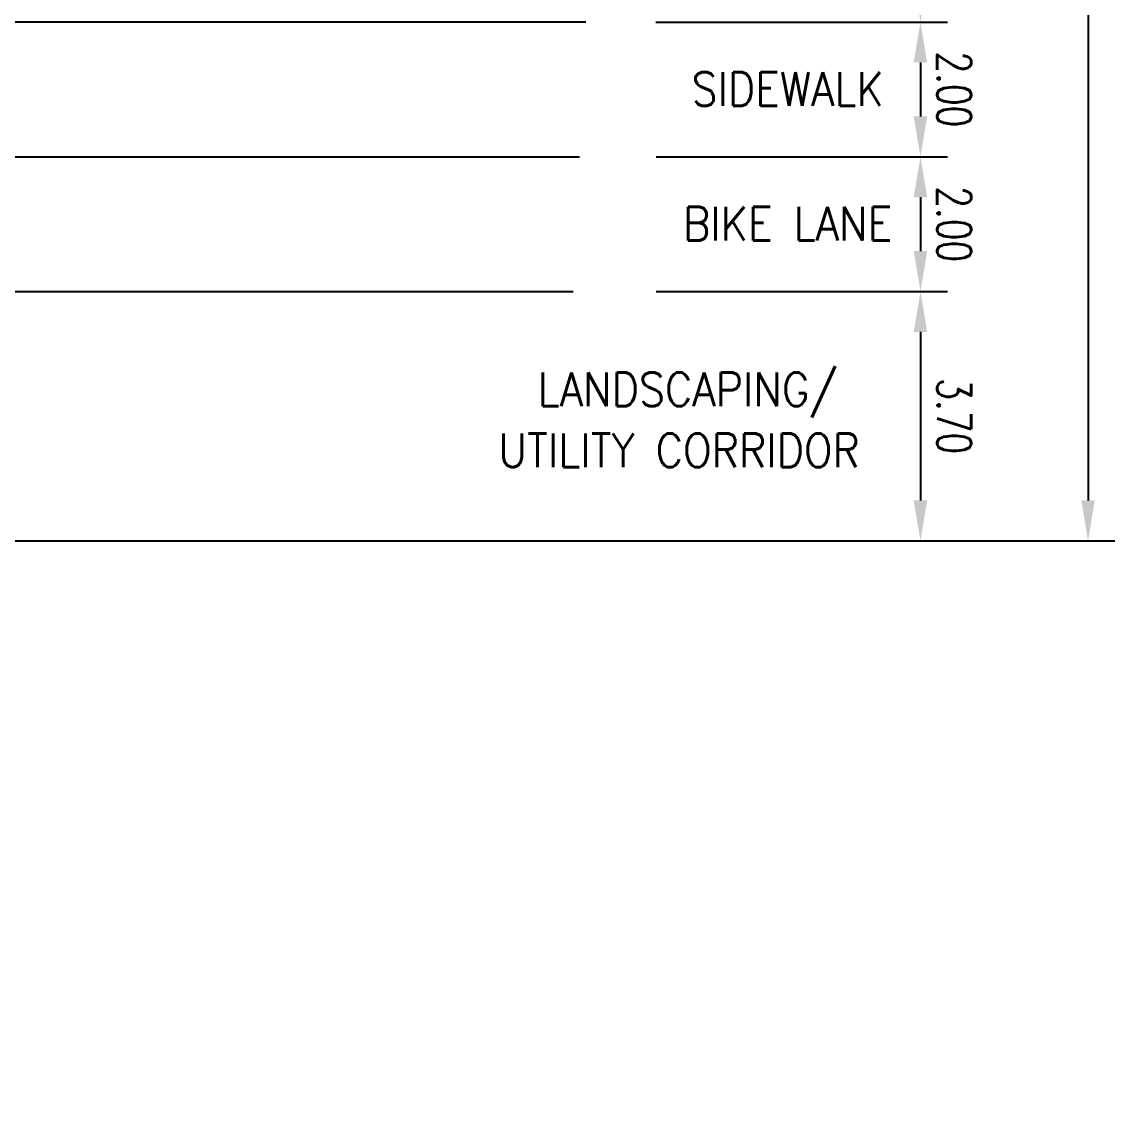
# Model space of a CAD drawing. Header units: inches. Extents: x -48022 to 80112, y -8164 to 5118.
# Drawn here: x 70272 to 70964, y -4194 to -3497 of the extents above; entities that cross this region are included whole.
import ezdxf
from ezdxf.enums import TextEntityAlignment as Align

# ---------------------------------------------------------------- set-up
doc = ezdxf.new("R2010")
doc.units = ezdxf.units.IN
doc.header["$LTSCALE"] = 10
doc.header["$PDMODE"] = 32
doc.linetypes.add('Amconstr', pattern=[9999, 9999, 0])
for name, color, linetype in [('1_DIM', 1, 'Continuous'), ('1_TEXT', 3, 'Continuous'), ('CKS_PROPERTY LINE', 5, 'Continuous'), ('MS GATE', 1, 'Continuous')]:
    doc.layers.add(name, color=color, linetype=linetype)
doc.styles.add('ROMANS', font='simplex.shx', dxfattribs={"width": 0.75})
doc.styles.add('romans1', font='ROMANS.SHX', dxfattribs={"width": 0.9})
doc.dimstyles.new('Copy of DIM-200', dxfattribs={"dimscale": 2, "dimtxt": 2.5, "dimasz": 3, "dimexe": 2, "dimexo": 1.5, "dimgap": 1.25, "dimtad": 1, "dimlfac": 0.1, "dimzin": 0, "dimdsep": 46, "dimtxsty": 'ROMANS', "dimcen": 0, "dimclrd": 1, "dimclre": 1, "dimclrt": 7, "dimadec": 0, "dimazin": 0, "dimtfac": 1, "dimtmove": 1, "dimatfit": 3, "dimfxl": 0, "dimtolj": 1, "dimtzin": 0, "dimarcsym": 0})

# ---------------------------------------------------------------- blocks, each defined once
blk = doc.blocks.new('*D32')
at = {"layer": '1_DIM', "color": 1, "lineweight": -2, "transparency": 16777216}
for p, q in [((189.5, 533.78), (189.5, 598.16)), ((639.5, 533.77), (639.5, 598.16)), ((195.5, 594.16), (633.5, 594.16))]:
    blk.add_line(p, q, dxfattribs=at)
at = {"layer": '1_DIM', "color": 1, "lineweight": -3, "transparency": 16777216}
for points in [[(195.5, 595.16), (195.5, 593.16), (189.5, 594.16)], [(633.5, 595.16), (633.5, 593.16), (639.5, 594.16)]]:
    blk.add_solid(points, dxfattribs=at)
at = {"layer": 'Defpoints', "color": 0, "lineweight": -3, "transparency": 16777216}
for p in [(639.5, 594.16), (189.5, 530.78), (639.5, 530.77)]:
    blk.add_point(p, dxfattribs=at)
at = {"layer": '1_DIM', "color": 7, "transparency": 16777216, "insert": (414.5, 599.16), "char_height": 5, "attachment_point": 5, "style": 'ROMANS'}
blk.add_mtext('\\A1;R.O.W 45.00', dxfattribs=at)
blk = doc.blocks.new('*D33')
at = {"layer": '1_DIM', "color": 1, "lineweight": -2, "transparency": 16777216}
for p, q in [((562.5, 530.08), (562.5, 573.3)), ((582.5, 530.1), (582.5, 573.3)), ((568.5, 569.3), (576.5, 569.3))]:
    blk.add_line(p, q, dxfattribs=at)
at = {"layer": '1_DIM', "color": 1, "lineweight": -3, "transparency": 16777216}
for points in [[(568.5, 570.3), (568.5, 568.3), (562.5, 569.3)], [(576.5, 570.3), (576.5, 568.3), (582.5, 569.3)]]:
    blk.add_solid(points, dxfattribs=at)
at = {"layer": 'Defpoints', "color": 0, "lineweight": -3, "transparency": 16777216}
for p in [(582.5, 569.3), (562.5, 527.08), (582.5, 527.1)]:
    blk.add_point(p, dxfattribs=at)
at = {"layer": '1_DIM', "color": 7, "transparency": 16777216, "insert": (572.5, 574.3), "char_height": 5, "attachment_point": 5, "style": 'ROMANS'}
blk.add_mtext('\\A1;2.00', dxfattribs=at)
blk = doc.blocks.new('*D34')
at = {"layer": '1_DIM', "color": 1, "lineweight": -2, "transparency": 16777216}
for p, q in [((602.5, 530.08), (602.5, 573.3)), ((639.5, 530.1), (639.5, 573.3)), ((608.5, 569.3), (633.5, 569.3))]:
    blk.add_line(p, q, dxfattribs=at)
at = {"layer": '1_DIM', "color": 1, "lineweight": -3, "transparency": 16777216}
for points in [[(608.5, 570.3), (608.5, 568.3), (602.5, 569.3)], [(633.5, 570.3), (633.5, 568.3), (639.5, 569.3)]]:
    blk.add_solid(points, dxfattribs=at)
at = {"layer": 'Defpoints', "color": 0, "lineweight": -3, "transparency": 16777216}
for p in [(639.5, 569.3), (602.5, 527.08), (639.5, 527.1)]:
    blk.add_point(p, dxfattribs=at)
at = {"layer": '1_DIM', "color": 7, "transparency": 16777216, "insert": (621, 574.3), "char_height": 5, "attachment_point": 5, "style": 'ROMANS'}
blk.add_mtext('\\A1;3.70', dxfattribs=at)
blk = doc.blocks.new('*D38')
at = {"layer": '1_DIM', "color": 1, "lineweight": -2, "transparency": 16777216}
for p, q in [((489.5, 530.15), (489.5, 573.3)), ((562.5, 530.05), (562.5, 573.3)), ((556.5, 569.3), (495.5, 569.3))]:
    blk.add_line(p, q, dxfattribs=at)
at = {"layer": '1_DIM', "color": 1, "lineweight": -3, "transparency": 16777216}
for points in [[(495.5, 570.3), (495.5, 568.3), (489.5, 569.3)], [(556.5, 570.3), (556.5, 568.3), (562.5, 569.3)]]:
    blk.add_solid(points, dxfattribs=at)
at = {"layer": 'Defpoints', "color": 0, "lineweight": -3, "transparency": 16777216}
for p in [(489.5, 569.3), (489.5, 527.15), (562.5, 527.05)]:
    blk.add_point(p, dxfattribs=at)
at = {"layer": '1_DIM', "color": 7, "transparency": 16777216, "insert": (526, 574.3), "char_height": 5, "attachment_point": 5, "style": 'ROMANS'}
blk.add_mtext('\\A1;7.30', dxfattribs=at)
blk = doc.blocks.new('*D41')
at = {"layer": '1_DIM', "color": 1, "lineweight": -2, "transparency": 16777216}
for p, q in [((582.5, 530.08), (582.5, 573.3)), ((602.5, 530.1), (602.5, 573.3)), ((588.5, 569.3), (596.5, 569.3))]:
    blk.add_line(p, q, dxfattribs=at)
at = {"layer": '1_DIM', "color": 1, "lineweight": -3, "transparency": 16777216}
for points in [[(588.5, 570.3), (588.5, 568.3), (582.5, 569.3)], [(596.5, 570.3), (596.5, 568.3), (602.5, 569.3)]]:
    blk.add_solid(points, dxfattribs=at)
at = {"layer": 'Defpoints', "color": 0, "lineweight": -3, "transparency": 16777216}
for p in [(602.5, 569.3), (582.5, 527.08), (602.5, 527.1)]:
    blk.add_point(p, dxfattribs=at)
at = {"layer": '1_DIM', "color": 7, "transparency": 16777216, "insert": (592.5, 574.3), "char_height": 5, "attachment_point": 5, "style": 'ROMANS'}
blk.add_mtext('\\A1;2.00', dxfattribs=at)
blk = doc.blocks.new('A$C065A3FC7')
at = {"layer": '1_DIM'}
blk.add_lwpolyline([(639.504, 368.439), (639.504, 554.949)], dxfattribs=at)
at = {"layer": '1_TEXT', "color": 7, "style": 'romans1', "width": 0.9}
for s, p in [('BIKE LANE', (592.429, 549.604)), ('SIDEWALK', (572.429, 549.604)), ('UTILITY CORRIDOR', (626.055, 533.497)), ('LANDSCAPING/', (617.359, 534.776))]:
    blk.add_text(s, height=5, rotation=90, dxfattribs=at).set_placement(p, align=Align.MIDDLE)
at = {"layer": '1_DIM'}
dim = blk.add_linear_dim(base=(639.504, 594.163), p1=(189.504, 530.785), p2=(639.504, 530.771), angle=180, text='R.O.W <>', dimstyle='Copy of DIM-200', dxfattribs=at)
dim.commit()
dim.dimension.update_dxf_attribs({"geometry": '*D32', "text_midpoint": (414.504, 594.163), "dimtype": 128})
dim = blk.add_linear_dim(base=(489.504, 569.301), p1=(562.504, 527.05), p2=(489.504, 527.149), angle=180, dimstyle='Copy of DIM-200', dxfattribs=at)
dim.commit()
dim.dimension.update_dxf_attribs({"geometry": '*D38', "text_midpoint": (526.004, 574.301)})
for base, p1, p2, picture, middle in [((582.504, 569.301), (562.504, 527.077), (582.504, 527.105), '*D33', (572.504, 574.301)), ((602.504, 569.301), (582.504, 527.077), (602.504, 527.105), '*D41', (592.504, 574.301)), ((639.504, 569.301), (602.504, 527.077), (639.504, 527.105), '*D34', (621.004, 574.301))]:
    dim = blk.add_linear_dim(base=base, p1=p1, p2=p2, dimstyle='Copy of DIM-200', dxfattribs=at)
    dim.commit()
    dim.dimension.update_dxf_attribs({"geometry": picture, "text_midpoint": middle})
blk = doc.blocks.new('admin enlclave road')
at = {"layer": 'CKS_PROPERTY LINE', "color": 0, "lineweight": -3}
for points in [[(44506.235, -5452.659, -0.129079), (44596.299, -5415.286), (44861.356, -5378.856)], [(44506.418, -5454.709, -0.129228), (44596.572, -5417.268), (44861.534, -5380.851)], [(44506.6, -5456.758, -0.129377), (44596.844, -5419.249), (44861.712, -5382.845)], [(44506.938, -5460.551, -0.129654), (44597.348, -5422.915), (44862.04, -5386.535)]]:
    blk.add_lwpolyline(points, format="xyb", dxfattribs=at)
at = {"layer": 'CKS_PROPERTY LINE', "color": 0, "lineweight": -3, "xscale": 0.1000000000001301, "yscale": 0.1000000000001301, "zscale": 0.1000000000001301, "rotation": 277.8258493161042}
blk.add_blockref('A$C065A3FC7', (44802.214, -5330.206), dxfattribs=at)

msp = doc.modelspace()

# ---------------------------------------------------------------- block references
at = {"layer": 'MS GATE', "linetype": 'Amconstr', "lineweight": 25, "xscale": 42.66674600251998, "yscale": 42.66674600251998, "zscale": 42.66674600251998, "rotation": 352.174150691152}
msp.add_blockref('admin enlclave road', (-1794383.54, 484490.75), dxfattribs=at)

doc.saveas('drawing.dxf')
